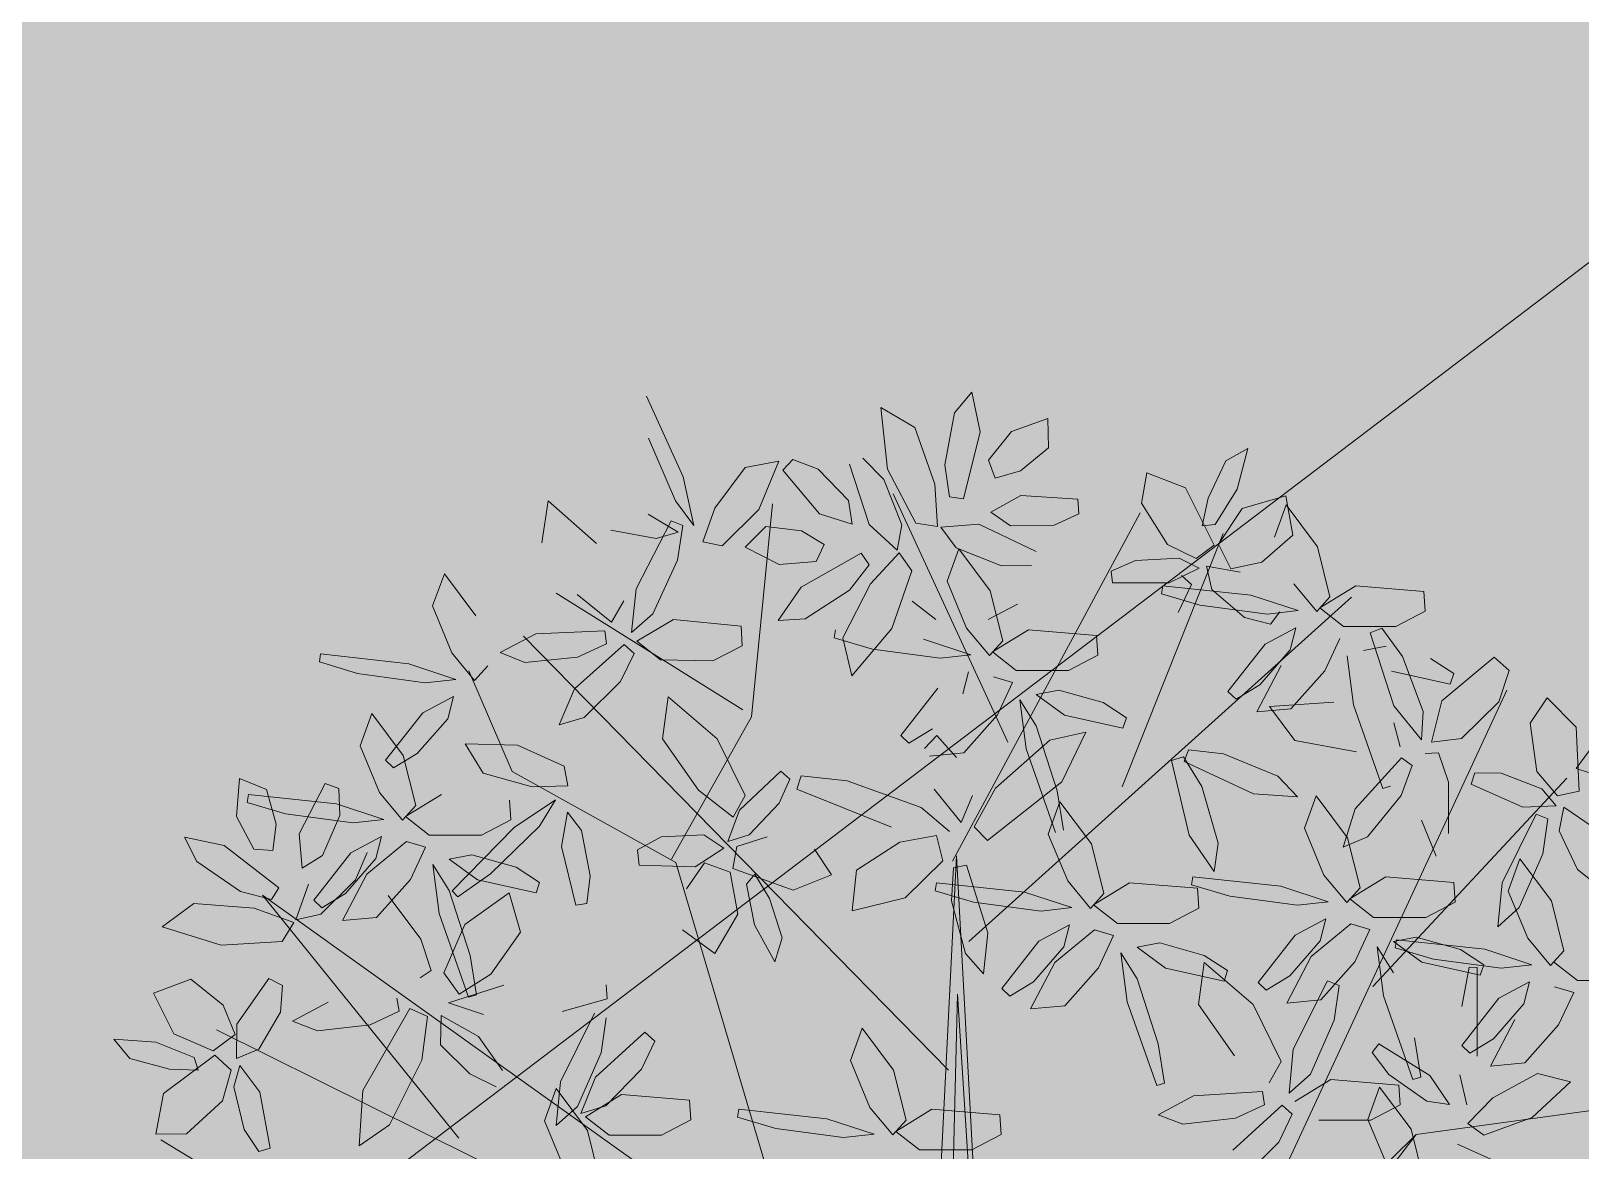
# Model space of a CAD drawing. Header units: inches. Extents: x 218980 to 233865, y 587194 to 599270.
# Drawn here: x 219100.445 to 219103.866, y 587524.861 to 587527.333 of the extents above; entities that cross this region are included whole.
import ezdxf

# ---------------------------------------------------------------- set-up
doc = ezdxf.new("R2010")
doc.units = ezdxf.units.IN
doc.header["$MEASUREMENT"] = 0
doc.linetypes.add('01', pattern=[0])
doc.layers.get('0').update_dxf_attribs({"lineweight": 0})
for name, color, linetype, lineweight in [('Minor Contour', 250, 'Continuous', 0), ('P_Urban Design', 250, 'Continuous', 0), ('Proposed Plot Boundary', 250, '01', 0)]:
    doc.layers.add(name, color=color, linetype=linetype, lineweight=lineweight)
doc.layers.add('Open Space Within Settlement Passive', color=7, linetype='01', lineweight=0, true_color=0xcbe279)
doc.layers.add('P_Main Development Zone', color=7, linetype='Continuous', lineweight=0, true_color=0xdc5e9b)

# ---------------------------------------------------------------- blocks, each defined once
blk = doc.blocks.new('tree2')
at = {"color": 60}
for p, q in [((325195.9981, 3048397.3896), (325195.7948, 3048397.8351)), ((325197.4967, 3048397.7432), (325197.5914, 3048397.8579)), ((325197.5914, 3048397.8579), (325197.6377, 3048397.6393)), ((325197.0892, 3048397.7729), (325197.2767, 3048397.6636)), ((325197.1267, 3048397.4326), (325197.0892, 3048397.7729)), ((325197.4419, 3048397.4558), (325197.4967, 3048397.7432)), ((325197.2767, 3048397.6636), (325197.3875, 3048397.3492)), ((325197.8113, 3048397.641), (325198.0106, 3048397.712)), ((325198.0106, 3048397.712), (325198.0154, 3048397.55)), ((325195.8072, 3048397.6044), (325195.955, 3048397.2574)), ((325197.6377, 3048397.6393), (325197.5453, 3048397.2696)), ((325197.6844, 3048397.4816), (325197.8113, 3048397.641)), ((325196.5481, 3048397.4272), (325196.6033, 3048397.487)), ((325196.6033, 3048397.487), (325196.7427, 3048397.4328)), ((325196.9902, 3048397.4943), (325197.1051, 3048397.3757)), ((325198.0154, 3048397.55), (325197.8612, 3048397.4239)), ((325199.1147, 3048397.5461), (325198.9944, 3048397.4783)), ((325199.0567, 3048397.3216), (325199.1147, 3048397.5461)), ((325196.3403, 3048397.4417), (325196.1728, 3048397.2167)), ((325196.5265, 3048397.4766), (325196.3403, 3048397.4417)), ((325196.416, 3048397.2091), (325196.5265, 3048397.4766)), ((325196.7499, 3048397.1863), (325196.5481, 3048397.4272)), ((325196.7427, 3048397.4328), (325196.9101, 3048397.2599)), ((325197.0256, 3048397.1268), (325196.9163, 3048397.4603)), ((325197.2819, 3048397.1338), (325197.1267, 3048397.4326)), ((325197.4689, 3048397.2807), (325197.4419, 3048397.4558)), ((325197.7212, 3048397.3837), (325197.6844, 3048397.4816)), ((325197.8612, 3048397.4239), (325197.7212, 3048397.3837)), ((325198.5291, 3048397.2452), (325198.5581, 3048397.4118)), ((325198.5581, 3048397.4118), (325198.7708, 3048397.3289)), ((325198.9944, 3048397.4783), (325198.8967, 3048397.2726)), ((325196.0577, 3048397.122), (325195.9981, 3048397.3896)), ((325197.1051, 3048397.3757), (325197.2051, 3048397.1259)), ((325197.3875, 3048397.3492), (325197.4027, 3048397.1169)), ((325198.7708, 3048397.3289), (325198.9288, 3048397.0124)), ((325198.935, 3048397.1274), (325199.0567, 3048397.3216)), ((325195.2523, 3048397.2572), (325195.2176, 3048397.026)), ((325195.5199, 3048397.0214), (325195.2523, 3048397.2572)), ((325195.955, 3048397.2574), (325196.0577, 3048397.122)), ((325196.9101, 3048397.2599), (325196.9318, 3048397.1293)), ((325197.5453, 3048397.2696), (325197.4689, 3048397.2807)), ((325197.696, 3048397.1946), (325197.8625, 3048397.2873)), ((325197.8625, 3048397.2873), (325198.1761, 3048397.2679)), ((325198.1761, 3048397.2679), (325198.1816, 3048397.1868)), ((325198.6719, 3048397.0167), (325198.5291, 3048397.2452)), ((325198.8967, 3048397.2726), (325198.8632, 3048397.1192)), ((325199.084, 3048397.215), (325199.3246, 3048397.2852)), ((325199.3268, 3048397.2355), (325199.2618, 3048397.0576)), ((325199.3246, 3048397.2852), (325199.3637, 3048397.0681)), ((325199.5006, 3048397.004), (325199.3268, 3048397.2355)), ((325195.7385, 3048396.772), (325195.9326, 3048397.1479)), ((325195.9704, 3048397.0845), (325195.8055, 3048397.1842)), ((325195.9326, 3048397.1479), (325195.9963, 3048397.1213)), ((325196.1728, 3048397.2167), (325196.1063, 3048397.0311)), ((325196.2139, 3048397.0098), (325196.416, 3048397.2091)), ((325196.9318, 3048397.1293), (325196.7499, 3048397.1863)), ((325197.8057, 3048397.1204), (325197.696, 3048397.1946)), ((325198.1816, 3048397.1868), (325198.0463, 3048397.1229)), ((325198.9538, 3048397.0178), (325199.084, 3048397.215)), ((325195.5981, 3048397.0951), (325195.8489, 3048397.0492)), ((325195.8489, 3048397.0492), (325195.9704, 3048397.0845)), ((325195.9963, 3048397.1213), (325195.9665, 3048396.9295)), ((325196.3399, 3048397.0015), (325196.4541, 3048397.1165)), ((325196.4541, 3048397.1165), (325196.6516, 3048397.0913)), ((325196.6516, 3048397.0913), (325196.7772, 3048397.0174)), ((325197.1801, 3048396.9857), (325197.0256, 3048397.1268)), ((325197.2051, 3048397.1259), (325197.1801, 3048396.9857)), ((325197.4027, 3048397.1169), (325197.2819, 3048397.1338)), ((325197.4209, 3048397.1131), (325197.6296, 3048397.1282)), ((325197.5054, 3048396.9985), (325197.4209, 3048397.1131)), ((325197.6296, 3048397.1282), (325197.9468, 3048396.9779)), ((325198.0463, 3048397.1229), (325197.8057, 3048397.1204)), ((325198.8632, 3048397.1192), (325198.935, 3048397.1274)), ((325199.3637, 3048397.0681), (325199.1919, 3048396.9188)), ((325196.1063, 3048397.0311), (325196.2139, 3048397.0098)), ((325196.5285, 3048396.9058), (325196.3399, 3048397.0015)), ((325196.7772, 3048397.0174), (325196.7315, 3048396.9233)), ((325197.52, 3048396.9924), (325197.455, 3048396.8145)), ((325197.7555, 3048396.8992), (325197.5054, 3048396.9985)), ((325197.6937, 3048396.7609), (325197.52, 3048396.9924)), ((325198.8305, 3048396.9399), (325198.6719, 3048397.0167)), ((325198.9288, 3048397.0124), (325198.8305, 3048396.9399)), ((325199.0208, 3048396.8823), (325198.9538, 3048397.0178)), ((325199.5689, 3048396.7286), (325199.5006, 3048397.004)), ((325195.9665, 3048396.9295), (325195.8305, 3048396.634)), ((325196.7315, 3048396.9233), (325196.5285, 3048396.9058)), ((325196.6492, 3048396.781), (325196.981, 3048396.9684)), ((325197.0255, 3048396.9052), (325196.9171, 3048396.7651)), ((325196.981, 3048396.9684), (325197.0255, 3048396.9052)), ((325197.0318, 3048396.799), (325197.1899, 3048396.9699)), ((325197.1899, 3048396.9699), (325197.2608, 3048396.8707)), ((325197.9206, 3048396.9009), (325197.7555, 3048396.8992)), ((325198.3617, 3048396.87), (325198.496, 3048396.9276)), ((325198.496, 3048396.9276), (325198.7364, 3048396.9409)), ((325198.7364, 3048396.9409), (325198.847, 3048396.8866)), ((325198.8876, 3048396.8979), (325199.0739, 3048396.8634)), ((325198.9174, 3048396.7678), (325198.8876, 3048396.8979)), ((325199.1919, 3048396.9188), (325199.0208, 3048396.8823)), ((325194.6803, 3048396.8552), (325194.6144, 3048396.6777)), ((325194.8528, 3048396.6228), (325194.6803, 3048396.8552)), ((325197.2608, 3048396.8707), (325197.1508, 3048396.5524)), ((325197.455, 3048396.8145), (325197.5631, 3048396.5556)), ((325198.3683, 3048396.8052), (325198.3617, 3048396.87)), ((325198.6819, 3048396.8044), (325198.3683, 3048396.8052)), ((325198.847, 3048396.8866), (325198.6819, 3048396.8044)), ((325198.7493, 3048396.8456), (325198.8037, 3048396.7967)), ((325195.4126, 3048396.7405), (325195.6024, 3048396.5887)), ((325195.7123, 3048396.5302), (325195.7385, 3048396.772)), ((325196.5224, 3048396.597), (325196.6492, 3048396.781)), ((325196.9171, 3048396.7651), (325196.6708, 3048396.6071)), ((325196.8799, 3048396.5023), (325197.0318, 3048396.799)), ((325197.7621, 3048396.4854), (325197.6937, 3048396.7609)), ((325198.6453, 3048396.789), (325198.6385, 3048396.7449)), ((325198.6385, 3048396.7449), (325198.85, 3048396.682)), ((325199.1321, 3048396.7367), (325198.6453, 3048396.789)), ((325198.8037, 3048396.7967), (325198.7307, 3048396.6419)), ((325199.0962, 3048396.6136), (325198.9174, 3048396.7678)), ((325199.3928, 3048396.6514), (325199.1321, 3048396.7367)), ((325199.37, 3048396.7987), (325199.4957, 3048396.6469)), ((325199.4957, 3048396.6469), (325199.5689, 3048396.7286)), ((325199.5125, 3048396.6664), (325199.7115, 3048396.7889)), ((325199.7115, 3048396.7889), (325200.0871, 3048396.758)), ((325194.6144, 3048396.6777), (325194.7212, 3048396.4182)), ((325195.6024, 3048396.5887), (325195.6709, 3048396.7059)), ((325195.8305, 3048396.634), (325195.7123, 3048396.5302)), ((325197.3938, 3048396.6027), (325197.2621, 3048396.7045)), ((325197.8436, 3048396.6865), (325197.6819, 3048396.6023)), ((325198.85, 3048396.682), (325199.2239, 3048396.6322)), ((325199.2239, 3048396.6322), (325199.3928, 3048396.6514)), ((325199.2915, 3048396.6444), (325199.2397, 3048396.5765)), ((325199.6442, 3048396.5646), (325199.5125, 3048396.6664)), ((325195.743, 3048396.4829), (325195.9437, 3048396.6027)), ((325195.9437, 3048396.6027), (325196.3188, 3048396.5666)), ((325196.3188, 3048396.5666), (325196.3242, 3048396.4569)), ((325196.6708, 3048396.6071), (325196.5224, 3048396.597)), ((325196.8385, 3048396.5459), (325196.8317, 3048396.5018)), ((325197.1508, 3048396.5524), (325196.9297, 3048396.2911)), ((325197.5631, 3048396.5556), (325197.6888, 3048396.4037)), ((325197.7057, 3048396.4233), (325197.9046, 3048396.5458)), ((325197.9046, 3048396.5458), (325198.2803, 3048396.5149)), ((325199.2397, 3048396.5765), (325199.0962, 3048396.6136)), ((325199.3805, 3048396.5572), (325199.2106, 3048396.4662)), ((325199.3488, 3048396.4347), (325199.3805, 3048396.5572)), ((325199.9323, 3048396.5642), (325199.6442, 3048396.5646)), ((325199.7909, 3048396.5285), (325199.8547, 3048396.5551)), ((325194.9872, 3048396.4205), (325195.1844, 3048396.5226)), ((325195.1844, 3048396.5226), (325195.5648, 3048396.5403)), ((325195.3974, 3048396.2195), (325195.6731, 3048396.4642)), ((325195.5752, 3048396.4679), (325195.4144, 3048396.3952)), ((325195.5648, 3048396.5403), (325195.5752, 3048396.4679)), ((325195.6731, 3048396.4642), (325195.7268, 3048396.4146)), ((325195.8732, 3048396.3794), (325195.743, 3048396.4829)), ((325196.8317, 3048396.5018), (325197.0432, 3048396.4389)), ((325196.9297, 3048396.2911), (325196.8799, 3048396.5023)), ((325197.5859, 3048396.4083), (325197.3253, 3048396.4936)), ((325197.6888, 3048396.4037), (325197.7621, 3048396.4854)), ((325198.2803, 3048396.5149), (325198.2872, 3048396.4052)), ((325199.2106, 3048396.4662), (325199.0058, 3048396.2051)), ((325199.5405, 3048396.3188), (325199.6236, 3048396.4976)), ((325193.9965, 3048396.4123), (325193.9895, 3048396.3682)), ((325194.483, 3048396.3574), (325193.9965, 3048396.4123)), ((325194.7212, 3048396.4182), (325194.8461, 3048396.2657)), ((325195.1233, 3048396.3661), (325194.9872, 3048396.4205)), ((325195.4144, 3048396.3952), (325195.1233, 3048396.3661)), ((325195.7268, 3048396.4146), (325195.6516, 3048396.2608)), ((325196.1613, 3048396.375), (325195.8732, 3048396.3794)), ((325196.3242, 3048396.4569), (325196.1613, 3048396.375)), ((325197.0432, 3048396.4389), (325197.4171, 3048396.3891)), ((325197.4171, 3048396.3891), (325197.5859, 3048396.4083)), ((325197.8373, 3048396.3215), (325197.7057, 3048396.4233)), ((325198.2872, 3048396.4052), (325198.1254, 3048396.3211)), ((325199.1814, 3048396.2424), (325199.3488, 3048396.4347)), ((325199.8782, 3048396.4563), (325199.7541, 3048396.4322)), ((325193.9895, 3048396.3682), (325194.2006, 3048396.3042)), ((325194.2006, 3048396.3042), (325194.5743, 3048396.2524)), ((325194.7432, 3048396.2708), (325194.483, 3048396.3574)), ((325194.8461, 3048396.2657), (325194.9198, 3048396.347)), ((325197.542, 3048396.1916), (325197.5736, 3048396.3141)), ((325198.1254, 3048396.3211), (325197.8373, 3048396.3215)), ((325199.2991, 3048396.3483), (325199.1649, 3048396.0919)), ((325199.3534, 3048396.1098), (325199.5405, 3048396.3188)), ((325194.5743, 3048396.2524), (325194.7432, 3048396.2708)), ((325195.3135, 3048396.0209), (325195.3974, 3048396.2195)), ((325195.6516, 3048396.2608), (325195.4506, 3048396.0615)), ((325197.4038, 3048396.2231), (325197.199, 3048395.962)), ((325197.8167, 3048396.2545), (325197.7115, 3048396.2855)), ((325197.7337, 3048396.0757), (325197.8167, 3048396.2545)), ((325198.0714, 3048396.2132), (325197.9473, 3048396.1891)), ((325198.317, 3048396.1448), (325198.0714, 3048396.2132)), ((325199.0058, 3048396.2051), (325199.0502, 3048396.1632)), ((325199.0502, 3048396.1632), (325199.1814, 3048396.2424)), ((325194.7304, 3048396.1766), (325194.5601, 3048396.0865)), ((325194.6981, 3048396.0543), (325194.7304, 3048396.1766)), ((325195.9147, 3048396.1755), (325195.8832, 3048395.9438)), ((325196.1856, 3048395.9434), (325195.9147, 3048396.1755)), ((325197.8569, 3048396.1596), (325197.8921, 3048395.8877)), ((325197.9469, 3048396.0155), (325197.8569, 3048396.1596)), ((325197.9473, 3048396.1891), (325198.1025, 3048396.0749)), ((325198.445, 3048396.0604), (325198.317, 3048396.1448)), ((325199.5904, 3048396.1463), (325199.2345, 3048396.1221)), ((325199.2345, 3048396.1221), (325199.3744, 3048395.9347)), ((325194.2793, 3048396.0833), (325194.2143, 3048395.9054)), ((325194.453, 3048395.8518), (325194.2793, 3048396.0833)), ((325194.5601, 3048396.0865), (325194.3539, 3048395.8266)), ((325194.5297, 3048395.8629), (325194.6981, 3048396.0543)), ((325195.4506, 3048396.0615), (325195.3135, 3048396.0209)), ((325197.5466, 3048395.8667), (325197.7337, 3048396.0757)), ((325198.1025, 3048396.0749), (325198.4262, 3048396.0023)), ((325198.4262, 3048396.0023), (325198.445, 3048396.0604)), ((325199.1649, 3048396.0919), (325199.3534, 3048396.1098)), ((325197.199, 3048395.962), (325197.2434, 3048395.9201)), ((325197.2434, 3048395.9201), (325197.3746, 3048395.9993)), ((325197.3987, 3048395.9613), (325197.3312, 3048395.8911)), ((325197.5063, 3048395.8407), (325197.3987, 3048395.9613)), ((325198.0628, 3048395.6565), (325197.9469, 3048396.0155)), ((325198.0231, 3048395.9363), (325198.2219, 3048395.9813)), ((325198.2219, 3048395.9813), (325198.0886, 3048395.7056)), ((325194.2143, 3048395.9054), (325194.3224, 3048395.6465)), ((325194.3981, 3048395.7844), (325194.5297, 3048395.8629)), ((325194.7937, 3048395.9153), (325194.8934, 3048395.7543)), ((325195.083, 3048395.9089), (325194.7937, 3048395.9153)), ((325195.3418, 3048395.7924), (325195.083, 3048395.9089)), ((325195.8832, 3048395.9438), (325196.0822, 3048395.6611)), ((325196.3409, 3048395.63), (325196.1856, 3048395.9434)), ((325197.358, 3048395.8488), (325197.5466, 3048395.8667)), ((325197.7226, 3048395.6708), (325198.0231, 3048395.9363)), ((325197.8921, 3048395.8877), (325198.0543, 3048395.4257)), ((325198.7636, 3048395.8188), (325198.7875, 3048395.8836)), ((325198.7875, 3048395.8836), (325198.9804, 3048395.8618)), ((325198.9804, 3048395.8618), (325199.2812, 3048395.7381)), ((325194.3539, 3048395.8266), (325194.3981, 3048395.7844)), ((325194.5213, 3048395.5764), (325194.453, 3048395.8518)), ((325195.3608, 3048395.6843), (325195.3418, 3048395.7924)), ((325198.6942, 3048395.8233), (325198.7599, 3048395.8446)), ((325198.7919, 3048395.4117), (325198.6942, 3048395.8233)), ((325198.7599, 3048395.8446), (325198.8622, 3048395.6797)), ((325199.1472, 3048395.6405), (325198.7636, 3048395.8188)), ((325193.5328, 3048395.5142), (325193.548, 3048395.7251)), ((325193.548, 3048395.7251), (325193.6983, 3048395.6643)), ((325193.8771, 3048395.4186), (325194.0211, 3048395.6979)), ((325194.0211, 3048395.6979), (325194.0976, 3048395.6702)), ((325194.8934, 3048395.7543), (325195.1637, 3048395.6794)), ((325196.3085, 3048395.5494), (325196.5367, 3048395.7644)), ((325196.5861, 3048395.7219), (325196.5282, 3048395.5877)), ((325196.5367, 3048395.7644), (325196.5861, 3048395.7219)), ((325196.6249, 3048395.6659), (325196.6488, 3048395.7394)), ((325196.6488, 3048395.7394), (325196.9041, 3048395.7109)), ((325196.9041, 3048395.7109), (325197.3127, 3048395.5644)), ((325198.0886, 3048395.7056), (325197.6783, 3048395.3823)), ((325193.5977, 3048395.6368), (325193.5909, 3048395.5927)), ((325194.0846, 3048395.5845), (325193.5977, 3048395.6368)), ((325193.6983, 3048395.6643), (325193.7515, 3048395.4724)), ((325194.0976, 3048395.6702), (325194.1016, 3048395.5206)), ((325194.3224, 3048395.6465), (325194.4481, 3048395.4947)), ((325194.4649, 3048395.5142), (325194.6639, 3048395.6367)), ((325195.0395, 3048395.6058), (325195.0464, 3048395.4962)), ((325195.2936, 3048395.6063), (325195.0655, 3048395.454)), ((325195.1637, 3048395.6794), (325195.3608, 3048395.6843)), ((325195.2044, 3048395.4616), (325195.2936, 3048395.6063)), ((325196.0822, 3048395.6611), (325196.274, 3048395.512)), ((325196.274, 3048395.512), (325196.3409, 3048395.63)), ((325197.1483, 3048395.4554), (325196.6249, 3048395.6659)), ((325197.3842, 3048395.6663), (325197.5323, 3048395.4818)), ((325197.5323, 3048395.4818), (325197.5952, 3048395.6311)), ((325197.6049, 3048395.4584), (325197.7226, 3048395.6708)), ((325198.097, 3048395.4385), (325198.0628, 3048395.6565)), ((325198.8622, 3048395.6797), (325198.9516, 3048395.3669)), ((325193.5909, 3048395.5927), (325193.8025, 3048395.5298)), ((325193.8025, 3048395.5298), (325194.1763, 3048395.48)), ((325194.1016, 3048395.5206), (325194.007, 3048395.2994)), ((325194.3452, 3048395.4992), (325194.0846, 3048395.5845)), ((325194.4481, 3048395.4947), (325194.5213, 3048395.5764)), ((325195.3601, 3048395.5383), (325195.3267, 3048395.3486)), ((325195.4368, 3048395.4378), (325195.3601, 3048395.5383)), ((325196.2452, 3048395.3762), (325196.3085, 3048395.5494)), ((325196.5282, 3048395.5877), (325196.3628, 3048395.4128)), ((325197.3127, 3048395.5644), (325197.4682, 3048395.4325)), ((325198.0778, 3048395.5958), (325198.0128, 3048395.4179)), ((325198.2515, 3048395.3643), (325198.0778, 3048395.5958)), ((325193.6275, 3048395.3338), (325193.5328, 3048395.5142)), ((325193.7515, 3048395.4724), (325193.732, 3048395.328)), ((325194.1763, 3048395.48), (325194.3452, 3048395.4992)), ((325194.5966, 3048395.4124), (325194.4649, 3048395.5142)), ((325195.0655, 3048395.454), (325194.7235, 3048395.1036)), ((325195.0464, 3048395.4962), (325194.8847, 3048395.412)), ((325194.9342, 3048395.1985), (325195.2044, 3048395.4616)), ((325195.4846, 3048395.1874), (325195.4368, 3048395.4378)), ((325197.6783, 3048395.3823), (325197.6049, 3048395.4584)), ((325193.2457, 3048395.4002), (325193.4644, 3048395.3546)), ((325193.3125, 3048395.2673), (325193.2457, 3048395.4002)), ((325193.4644, 3048395.3546), (325193.7656, 3048395.1212)), ((325193.895, 3048395.2288), (325193.8771, 3048395.4186)), ((325194.3329, 3048395.405), (325194.163, 3048395.314)), ((325194.4707, 3048395.3764), (325194.2515, 3048395.1961)), ((325194.3013, 3048395.2825), (325194.3329, 3048395.405)), ((325194.576, 3048395.3454), (325194.4707, 3048395.3764)), ((325194.8847, 3048395.412), (325194.5966, 3048395.4124)), ((325195.3267, 3048395.3486), (325195.4053, 3048395.0262)), ((325195.7467, 3048395.3313), (325195.8764, 3048395.403)), ((325195.8764, 3048395.403), (325196.1124, 3048395.414)), ((325196.1124, 3048395.414), (325196.2234, 3048395.34)), ((325196.3628, 3048395.4128), (325196.2452, 3048395.3762)), ((325196.2722, 3048395.2286), (325196.2938, 3048395.3488)), ((325196.2938, 3048395.3488), (325196.4617, 3048395.4021)), ((325196.9541, 3048395.2188), (325197.1933, 3048395.373)), ((325197.1933, 3048395.373), (325197.3971, 3048395.4101)), ((325197.3971, 3048395.4101), (325197.4309, 3048395.2693)), ((325198.0128, 3048395.4179), (325198.121, 3048395.1591)), ((325198.3199, 3048395.0889), (325198.2515, 3048395.3643)), ((325198.9296, 3048395.2112), (325198.7919, 3048395.4117)), ((325198.9516, 3048395.3669), (325198.9296, 3048395.2112)), ((325193.5535, 3048395.1014), (325193.3125, 3048395.2673)), ((325193.732, 3048395.328), (325193.6275, 3048395.3338)), ((325194.007, 3048395.2994), (325193.895, 3048395.2288)), ((325194.163, 3048395.314), (325193.9582, 3048395.0529)), ((325194.1339, 3048395.0902), (325194.3013, 3048395.2825)), ((325194.2542, 3048395.3162), (325194.1893, 3048395.1644)), ((325194.493, 3048395.1666), (325194.576, 3048395.3454)), ((325194.8307, 3048395.3041), (325194.7065, 3048395.28)), ((325194.7065, 3048395.28), (325194.8617, 3048395.1658)), ((325195.0763, 3048395.2357), (325194.8307, 3048395.3041)), ((325195.7559, 3048395.2464), (325195.7467, 3048395.3313)), ((325196.2234, 3048395.34), (325196.0644, 3048395.2369)), ((325196.7226, 3048395.3343), (325196.816, 3048395.1935)), ((325197.4309, 3048395.2693), (325197.2238, 3048395.0652)), ((325194.2515, 3048395.1961), (325194.1173, 3048394.9397)), ((325194.6161, 3048395.2505), (325194.6513, 3048394.9786)), ((325194.7062, 3048395.1064), (325194.6161, 3048395.2505)), ((325194.754, 3048395.071), (325194.9342, 3048395.1985)), ((325195.2042, 3048395.1513), (325195.0763, 3048395.2357)), ((325195.4657, 3048395.0353), (325195.4846, 3048395.1874)), ((325196.0644, 3048395.2369), (325195.7559, 3048395.2464)), ((325196.0168, 3048395.1157), (325196.116, 3048395.2598)), ((325196.116, 3048395.2598), (325196.2578, 3048395.2075)), ((325196.2578, 3048395.2075), (325196.2989, 3048394.9747)), ((325196.6046, 3048395.1074), (325196.2722, 3048395.2286)), ((325196.3933, 3048395.1962), (325196.3468, 3048395.1408)), ((325196.4745, 3048395.0617), (325196.3933, 3048395.1962)), ((325196.816, 3048395.1935), (325196.6046, 3048395.1074)), ((325196.9315, 3048394.9934), (325196.9541, 3048395.2188)), ((325197.4901, 3048395.2313), (325197.4794, 3048395.05)), ((325197.5616, 3048395.2469), (325197.4901, 3048395.2313)), ((325197.6806, 3048394.8726), (325197.5616, 3048395.2469)), ((325198.8112, 3048395.1821), (325198.8044, 3048395.1379)), ((325193.7247, 3048395.0557), (325193.5535, 3048395.1014)), ((325193.7656, 3048395.1212), (325193.7247, 3048395.0557)), ((325193.8588, 3048394.9443), (325193.929, 3048395.1414)), ((325194.1893, 3048395.1644), (325193.9977, 3048394.9755)), ((325194.3058, 3048394.9576), (325194.493, 3048395.1666)), ((325194.822, 3048394.7474), (325194.7062, 3048395.1064)), ((325194.7235, 3048395.1036), (325194.754, 3048395.071)), ((325194.7923, 3048394.9181), (325195.0367, 3048395.0939)), ((325194.8617, 3048395.1658), (325195.1855, 3048395.0932)), ((325195.0367, 3048395.0939), (325195.0999, 3048394.8764)), ((325195.1855, 3048395.0932), (325195.2042, 3048395.1513)), ((325196.3468, 3048395.1408), (325196.3919, 3048394.9161)), ((325197.3963, 3048395.1493), (325197.3895, 3048395.1052)), ((325197.3895, 3048395.1052), (325197.601, 3048395.0423)), ((325197.8831, 3048395.097), (325197.3963, 3048395.1493)), ((325198.1438, 3048395.0118), (325197.8831, 3048395.097)), ((325198.121, 3048395.1591), (325198.2467, 3048395.0072)), ((325198.2635, 3048395.0267), (325198.4625, 3048395.1492)), ((325198.4625, 3048395.1492), (325198.8381, 3048395.1183)), ((325193.1213, 3048394.9063), (325193.2968, 3048395.0339)), ((325193.2968, 3048395.0339), (325193.6292, 3048395.0087)), ((325193.6292, 3048395.0087), (325193.848, 3048394.9291)), ((325193.9582, 3048395.0529), (325194.0026, 3048395.011)), ((325194.0026, 3048395.011), (325194.1339, 3048395.0902)), ((325194.5495, 3048394.8367), (325194.3696, 3048395.079)), ((325195.4053, 3048395.0262), (325195.4657, 3048395.0353)), ((325196.5449, 3048394.8452), (325196.4745, 3048395.0617)), ((325197.2238, 3048395.0652), (325196.9315, 3048394.9934)), ((325197.4794, 3048395.05), (325197.5559, 3048394.758)), ((325197.601, 3048395.0423), (325197.9749, 3048394.9925)), ((325197.9749, 3048394.9925), (325198.1438, 3048395.0118)), ((325198.2467, 3048395.0072), (325198.3199, 3048395.0889)), ((325198.3951, 3048394.9249), (325198.2635, 3048395.0267)), ((325193.848, 3048394.9291), (325193.7839, 3048394.8253)), ((325193.9977, 3048394.9755), (325193.8588, 3048394.9443)), ((325194.1173, 3048394.9397), (325194.3058, 3048394.9576)), ((325194.6513, 3048394.9786), (325194.8135, 3048394.5166)), ((325196.2989, 3048394.9747), (325196.1724, 3048394.7583)), ((325198.6833, 3048394.9245), (325198.3951, 3048394.9249)), ((325193.4479, 3048394.8036), (325193.1213, 3048394.9063)), ((325194.6073, 3048394.6646), (325194.5495, 3048394.8367)), ((325194.6765, 3048394.6514), (325194.7923, 3048394.9181)), ((325195.0999, 3048394.8764), (325194.9356, 3048394.644)), ((325196.1724, 3048394.7583), (325195.9947, 3048394.8891)), ((325196.3919, 3048394.9161), (325196.5042, 3048394.7132)), ((325196.5042, 3048394.7132), (325196.5449, 3048394.8452)), ((325197.6554, 3048394.6456), (325197.6806, 3048394.8726)), ((325198.1315, 3048394.9175), (325197.9616, 3048394.8265)), ((325198.2693, 3048394.8889), (325198.05, 3048394.7087)), ((325198.0998, 3048394.795), (325198.1315, 3048394.9175)), ((325198.3746, 3048394.8579), (325198.2693, 3048394.8889)), ((325198.2915, 3048394.6791), (325198.3746, 3048394.8579)), ((325193.7839, 3048394.8253), (325193.4479, 3048394.8036)), ((325197.5559, 3048394.758), (325197.6554, 3048394.6456)), ((325197.9324, 3048394.6027), (325198.0998, 3048394.795)), ((325198.4147, 3048394.763), (325198.4499, 3048394.4911)), ((325198.5047, 3048394.6189), (325198.4147, 3048394.763)), ((325198.6292, 3048394.8166), (325198.5051, 3048394.7925)), ((325194.5469, 3048394.6234), (325194.6073, 3048394.6646)), ((325194.8563, 3048394.5294), (325194.822, 3048394.7474)), ((325198.1044, 3048394.4701), (325198.2915, 3048394.6791)), ((325193.0737, 3048394.5385), (325193.2803, 3048394.6158)), ((325193.2803, 3048394.6158), (325193.4579, 3048394.4734)), ((325193.5335, 3048394.3673), (325193.71, 3048394.6205)), ((325193.71, 3048394.6205), (325193.7862, 3048394.5817)), ((325193.7862, 3048394.5817), (325193.7753, 3048394.4339)), ((325194.7604, 3048394.5335), (325194.6765, 3048394.6514)), ((325194.7028, 3048394.4861), (325195.0081, 3048394.5844)), ((325194.9356, 3048394.644), (325194.7604, 3048394.5335)), ((325195.5722, 3048394.5845), (325195.5775, 3048394.5074)), ((325198.6206, 3048394.26), (325198.5047, 3048394.6189)), ((325193.1857, 3048394.3143), (325193.0737, 3048394.5385)), ((325194.4178, 3048394.5119), (325194.4292, 3048394.4397)), ((325194.8135, 3048394.5166), (325194.8563, 3048394.5294)), ((325195.5775, 3048394.5074), (325195.3301, 3048394.4385)), ((325193.4579, 3048394.4734), (325193.5244, 3048394.3116)), ((325193.7753, 3048394.4339), (325193.6555, 3048394.2303)), ((325193.8419, 3048394.3842), (325194.0377, 3048394.489)), ((325194.2293, 3048394.0011), (325194.4891, 3048394.4542)), ((325194.4292, 3048394.4397), (325194.2694, 3048394.3648)), ((325194.4891, 3048394.4542), (325194.5857, 3048394.4111)), ((325194.5857, 3048394.4111), (325194.5558, 3048394.17)), ((325194.6618, 3048394.4164), (325194.6591, 3048394.2545)), ((325194.868, 3048394.3006), (325194.6618, 3048394.4164)), ((325194.8963, 3048394.4219), (325194.7028, 3048394.4861)), ((325195.3199, 3048394.0501), (325195.5088, 3048394.4286)), ((325193.5328, 3048394.1778), (325193.5335, 3048394.3673)), ((325193.9788, 3048394.3316), (325193.8419, 3048394.3842)), ((325194.2694, 3048394.3648), (325193.9788, 3048394.3316)), ((325195.5148, 3048394.075), (325195.787, 3048394.3236)), ((325195.5729, 3048394.4029), (325195.5457, 3048394.2107)), ((325195.787, 3048394.3236), (325195.8414, 3048394.2747)), ((325196.9862, 3048394.3452), (325196.9212, 3048394.1673)), ((325197.1599, 3048394.1137), (325196.9862, 3048394.3452)), ((325192.8545, 3048394.2853), (325192.9428, 3048394.1791)), ((325193.0858, 3048394.2684), (325192.8545, 3048394.2853)), ((325193.2986, 3048394.1833), (325193.0858, 3048394.2684)), ((325193.4031, 3048394.2215), (325193.1857, 3048394.3143)), ((325193.5244, 3048394.3116), (325193.4031, 3048394.2215)), ((325194.6591, 3048394.2545), (325194.8199, 3048394.0932)), ((325195.0011, 3048394.1118), (325194.868, 3048394.3006)), ((325195.8414, 3048394.2747), (325195.7684, 3048394.1199)), ((325198.6548, 3048394.042), (325198.6206, 3048394.26)), ((325192.9428, 3048394.1791), (325193.1625, 3048394.1197)), ((325193.1297, 3048393.9857), (325193.4129, 3048394.1978)), ((325193.3196, 3048394.1141), (325193.2986, 3048394.1833)), ((325193.4129, 3048394.1978), (325193.5017, 3048394.114)), ((325193.6555, 3048394.2303), (325193.5328, 3048394.1778)), ((325194.5558, 3048394.17), (325194.3762, 3048393.8115)), ((325195.5457, 3048394.2107), (325195.4138, 3048393.9134)), ((325196.9212, 3048394.1673), (325197.0293, 3048393.9084)), ((325193.1625, 3048394.1197), (325193.3196, 3048394.1141)), ((325193.5017, 3048394.114), (325193.4546, 3048393.9443)), ((325193.5176, 3048394.0213), (325193.5512, 3048394.1398)), ((325193.5512, 3048394.1398), (325193.6616, 3048393.9921)), ((325194.8199, 3048394.0932), (325194.9647, 3048394.0215)), ((325195.4336, 3048393.8753), (325195.5148, 3048394.075)), ((325195.7684, 3048394.1199), (325195.5702, 3048393.9178)), ((325193.0862, 3048393.7617), (325193.1297, 3048393.9857)), ((325193.5737, 3048393.7872), (325193.5176, 3048394.0213)), ((325193.6616, 3048393.9921), (325193.717, 3048393.6834)), ((325194.2086, 3048393.6956), (325194.2293, 3048394.0011)), ((325195.2966, 3048394.0127), (325195.2317, 3048393.8348)), ((325195.4704, 3048393.7813), (325195.2966, 3048394.0127)), ((325195.2971, 3048393.8079), (325195.3199, 3048394.0501)), ((325195.4583, 3048393.8574), (325195.6573, 3048393.9799)), ((325195.6573, 3048393.9799), (325196.0329, 3048393.949)), ((325193.4546, 3048393.9443), (325193.2553, 3048393.7629)), ((325195.4138, 3048393.9134), (325195.2971, 3048393.8079)), ((325195.5702, 3048393.9178), (325195.4336, 3048393.8753)), ((325196.0329, 3048393.949), (325196.0398, 3048393.8394)), ((325196.3047, 3048393.8987), (325196.2979, 3048393.8546)), ((325196.7915, 3048393.8464), (325196.3047, 3048393.8987)), ((325194.3762, 3048393.8115), (325194.2086, 3048393.6956)), ((325195.2317, 3048393.8348), (325195.3398, 3048393.576)), ((325195.59, 3048393.7556), (325195.4583, 3048393.8574)), ((325196.0398, 3048393.8394), (325195.8781, 3048393.7552)), ((325196.2979, 3048393.8546), (325196.5094, 3048393.7917)), ((325193.2553, 3048393.7629), (325193.0862, 3048393.7617)), ((325193.6544, 3048393.6654), (325193.5737, 3048393.7872)), ((325195.5387, 3048393.5058), (325195.4704, 3048393.7813)), ((325195.8781, 3048393.7552), (325195.59, 3048393.7556)), ((325196.5094, 3048393.7917), (325196.8833, 3048393.7419)), ((325193.717, 3048393.6834), (325193.6544, 3048393.6654))]:
    blk.add_line(p, q, dxfattribs=at)
at = {"color": 44}
for p, q in [((325196.3759, 3048396.0655), (325196.4914, 3048397.2412)), ((325197.7896, 3048395.9247), (325197.157, 3048397.2958)), ((325197.4844, 3048395.2679), (325198.5214, 3048397.1925)), ((325198.4207, 3048395.6779), (325198.9797, 3048397.0774)), ((325196.3265, 3048396.1031), (325195.2963, 3048396.7475)), ((325197.5754, 3048394.8242), (325199.687, 3048396.7258)), ((325197.4634, 3048394.1139), (325195.1158, 3048396.5105)), ((325195.0532, 3048395.7627), (325194.8141, 3048396.3192)), ((325199.1493, 3048393.2041), (325200.5444, 3048396.2131)), ((325195.9332, 3048395.2795), (325196.3759, 3048396.0655)), ((325195.9579, 3048395.2607), (325195.0532, 3048395.7627)), ((325199.8049, 3048394.5767), (325200.8758, 3048395.7266)), ((325197.393, 3048392.9975), (325197.5069, 3048395.2976)), ((325197.5069, 3048395.2976), (325197.6286, 3048393.0376)), ((325196.5911, 3048393.1216), (325195.9579, 3048395.2607)), ((325193.6755, 3048395.0805), (325196.3806, 3048393.1483)), ((325194.7601, 3048393.7395), (325193.6755, 3048395.0805)), ((325197.5124, 3048394.5345), (325197.4738, 3048392.934)), ((325197.6089, 3048392.9998), (325197.5124, 3048394.5345)), ((325195.5435, 3048393.2831), (325193.4217, 3048394.3377)), ((325200.044, 3048393.7599), (325201.0785, 3048393.8998)), ((325194.6093, 3048392.8247), (325193.1144, 3048393.7294)), ((325199.5519, 3048393.2718), (325200.044, 3048393.7599)), ((325199.5967, 3048393.1727), (325200.044, 3048393.7599)), ((325200.2725, 3048393.7058), (325201.3189, 3048393.2363))]:
    blk.add_line(p, q, dxfattribs=at)
at = {"color": 62}
for p, q in [((325200.0871, 3048396.758), (325200.094, 3048396.6484)), ((325200.094, 3048396.6484), (325199.9323, 3048396.5642)), ((325199.8547, 3048396.5551), (325199.97, 3048396.3989)), ((325199.9214, 3048396.1261), (325199.7909, 3048396.5285)), ((325199.6637, 3048396.4027), (325199.6989, 3048396.1308)), ((325199.97, 3048396.3989), (325200.0842, 3048396.0944)), ((325200.2518, 3048396.3036), (325200.1238, 3048396.3879)), ((325200.1861, 3048396.1528), (325200.4757, 3048396.3939)), ((325200.4757, 3048396.3939), (325200.5575, 3048396.3205)), ((325199.9093, 3048396.318), (325200.2331, 3048396.2454)), ((325200.2331, 3048396.2454), (325200.2518, 3048396.3036)), ((325200.5575, 3048396.3205), (325200.501, 3048396.1471)), ((325199.6989, 3048396.1308), (325199.8611, 3048395.6688)), ((325200.0748, 3048395.9373), (325199.9214, 3048396.1261)), ((325200.13, 3048395.9259), (325200.1861, 3048396.1528)), ((325200.501, 3048396.1471), (325200.2952, 3048395.9455)), ((325200.6737, 3048396.0304), (325200.7679, 3048396.1707)), ((325200.7679, 3048396.1707), (325200.9286, 3048396.0086)), ((325200.0842, 3048396.0944), (325200.0748, 3048395.9373)), ((325199.9559, 3048395.9004), (325199.9208, 3048396.0315)), ((325200.7113, 3048395.7635), (325200.6737, 3048396.0304)), ((325200.9286, 3048396.0086), (325200.9441, 3048395.6551)), ((325199.3744, 3048395.9347), (325199.7145, 3048395.8724)), ((325200.094, 3048395.863), (325200.1671, 3048395.8663)), ((325200.2952, 3048395.9455), (325200.13, 3048395.9259)), ((325200.1671, 3048395.8663), (325200.2235, 3048395.7046)), ((325201.0207, 3048395.9059), (325200.9276, 3048395.7793)), ((325199.7087, 3048395.5569), (325199.9638, 3048395.8397)), ((325200.0226, 3048395.7961), (325199.961, 3048395.6307)), ((325199.9638, 3048395.8397), (325200.0226, 3048395.7961)), ((325200.9276, 3048395.7793), (325200.9966, 3048395.7577)), ((325199.2812, 3048395.7381), (325199.3899, 3048395.6243)), ((325200.2235, 3048395.7046), (325200.2237, 3048395.4216)), ((325200.3478, 3048395.6938), (325200.3682, 3048395.7557)), ((325200.634, 3048395.5655), (325200.3478, 3048395.6938)), ((325200.3682, 3048395.7557), (325200.5143, 3048395.7537)), ((325200.5143, 3048395.7537), (325200.7393, 3048395.6681)), ((325200.8248, 3048395.6289), (325200.7113, 3048395.7635)), ((325199.3899, 3048395.6243), (325199.1472, 3048395.6405)), ((325199.4927, 3048395.6285), (325199.4277, 3048395.4506)), ((325199.6664, 3048395.397), (325199.4927, 3048395.6285)), ((325199.961, 3048395.6307), (325199.7769, 3048395.4034)), ((325199.8611, 3048395.6688), (325199.9039, 3048395.6817)), ((325200.7393, 3048395.6681), (325200.8182, 3048395.5735)), ((325200.9441, 3048395.6551), (325200.8248, 3048395.6289)), ((325199.6424, 3048395.3449), (325199.7087, 3048395.5569)), ((325200.519, 3048395.1483), (325200.7079, 3048395.5269)), ((325200.8182, 3048395.5735), (325200.634, 3048395.5655)), ((325200.7079, 3048395.5269), (325200.7719, 3048395.5012)), ((325200.8343, 3048395.4363), (325200.86, 3048395.5673)), ((325200.86, 3048395.5673), (325201.0162, 3048395.46)), ((325199.4277, 3048395.4506), (325199.5358, 3048395.1918)), ((325200.156, 3048395.2956), (325200.074, 3048395.495)), ((325200.7719, 3048395.5012), (325200.7448, 3048395.309)), ((325200.9349, 3048395.2227), (325200.8343, 3048395.4363)), ((325199.7769, 3048395.4034), (325199.6424, 3048395.3449)), ((325199.7348, 3048395.1216), (325199.6664, 3048395.397)), ((325200.6176, 3048395.2806), (325200.5526, 3048395.1027)), ((325200.7448, 3048395.309), (325200.6129, 3048395.0116)), ((325200.7914, 3048395.0491), (325200.6176, 3048395.2806)), ((325199.298, 3048395.1297), (325198.8112, 3048395.1821)), ((325199.5358, 3048395.1918), (325199.6615, 3048395.0399)), ((325199.6784, 3048395.0594), (325199.8773, 3048395.182)), ((325199.8773, 3048395.182), (325200.253, 3048395.151)), ((325201.0509, 3048395.1304), (325200.9349, 3048395.2227)), ((325198.8044, 3048395.1379), (325199.0159, 3048395.075)), ((325198.8381, 3048395.1183), (325198.845, 3048395.0087)), ((325199.5586, 3048395.0445), (325199.298, 3048395.1297)), ((325199.6615, 3048395.0399), (325199.7348, 3048395.1216)), ((325200.253, 3048395.151), (325200.2599, 3048395.0414)), ((325200.4962, 3048394.9062), (325200.519, 3048395.1483)), ((325200.5526, 3048395.1027), (325200.6608, 3048394.8438)), ((325198.845, 3048395.0087), (325198.6833, 3048394.9245)), ((325199.0159, 3048395.075), (325199.3898, 3048395.0252)), ((325199.3898, 3048395.0252), (325199.5586, 3048395.0445)), ((325199.81, 3048394.9576), (325199.6784, 3048395.0594)), ((325200.2599, 3048395.0414), (325200.0981, 3048394.9572)), ((325200.6129, 3048395.0116), (325200.4962, 3048394.9062)), ((325199.5463, 3048394.9502), (325199.3765, 3048394.8592)), ((325199.6842, 3048394.9216), (325199.4649, 3048394.7414)), ((325199.5147, 3048394.8277), (325199.5463, 3048394.9502)), ((325199.7894, 3048394.8906), (325199.6842, 3048394.9216)), ((325200.0981, 3048394.9572), (325199.81, 3048394.9576)), ((325199.3765, 3048394.8592), (325199.1717, 3048394.5982)), ((325199.7064, 3048394.7118), (325199.7894, 3048394.8906)), ((325200.0441, 3048394.8493), (325199.92, 3048394.8252)), ((325200.2897, 3048394.7809), (325200.0441, 3048394.8493)), ((325197.9616, 3048394.8265), (325197.7568, 3048394.5655)), ((325198.5051, 3048394.7925), (325198.6603, 3048394.6783)), ((325198.8748, 3048394.7482), (325198.6292, 3048394.8166)), ((325199.3473, 3048394.6355), (325199.5147, 3048394.8277)), ((325199.8296, 3048394.7958), (325199.8648, 3048394.5238)), ((325199.9196, 3048394.6516), (325199.8296, 3048394.7958)), ((325199.92, 3048394.8252), (325200.0752, 3048394.711)), ((325199.9361, 3048394.8341), (325199.9293, 3048394.79)), ((325199.9293, 3048394.79), (325200.1408, 3048394.7271)), ((325200.4229, 3048394.7817), (325199.9361, 3048394.8341)), ((325200.4177, 3048394.6966), (325200.2897, 3048394.7809)), ((325200.6836, 3048394.6965), (325200.4229, 3048394.7817)), ((325198.05, 3048394.7087), (325197.9158, 3048394.4523)), ((325198.6603, 3048394.6783), (325198.9841, 3048394.6057)), ((325198.8736, 3048394.7081), (325198.8422, 3048394.4764)), ((325199.1445, 3048394.476), (325198.8736, 3048394.7081)), ((325199.0028, 3048394.6639), (325198.8748, 3048394.7482)), ((325198.9841, 3048394.6057), (325199.0028, 3048394.6639)), ((325199.4649, 3048394.7414), (325199.3307, 3048394.485)), ((325199.5193, 3048394.5028), (325199.7064, 3048394.7118)), ((325200.0752, 3048394.711), (325200.3989, 3048394.6384)), ((325200.1408, 3048394.7271), (325200.5147, 3048394.6773)), ((325200.3371, 3048394.6824), (325200.2969, 3048394.4654)), ((325200.3817, 3048394.6803), (325200.3371, 3048394.6824)), ((325200.3989, 3048394.6384), (325200.4177, 3048394.6966)), ((325200.5147, 3048394.6773), (325200.6836, 3048394.6965)), ((325197.8012, 3048394.5235), (325197.9324, 3048394.6027)), ((325199.1717, 3048394.5982), (325199.2161, 3048394.5562)), ((325199.2161, 3048394.5562), (325199.3473, 3048394.6355)), ((325199.3665, 3048394.2297), (325199.5554, 3048394.6082)), ((325199.5554, 3048394.6082), (325199.6195, 3048394.5825)), ((325199.6195, 3048394.5825), (325199.5924, 3048394.3903)), ((325197.7568, 3048394.5655), (325197.8012, 3048394.5235)), ((325199.3307, 3048394.485), (325199.5193, 3048394.5028)), ((325199.8648, 3048394.5238), (325200.0269, 3048394.0618)), ((325200.5014, 3048394.5113), (325200.2966, 3048394.2502)), ((325197.9158, 3048394.4523), (325198.1044, 3048394.4701)), ((325198.4499, 3048394.4911), (325198.6121, 3048394.0291)), ((325198.8422, 3048394.4764), (325199.0411, 3048394.1937)), ((325199.2998, 3048394.1626), (325199.1445, 3048394.476)), ((325199.5924, 3048394.3903), (325199.4605, 3048394.093)), ((325199.8391, 3048394.2602), (325199.8021, 3048394.2116)), ((325200.1203, 3048394.0841), (325199.8391, 3048394.2602)), ((325200.0697, 3048394.0747), (325200.0355, 3048394.2927)), ((325200.2966, 3048394.2502), (325200.341, 3048394.2083)), ((325199.233, 3048394.0445), (325199.2998, 3048394.1626)), ((325199.3437, 3048393.9875), (325199.3665, 3048394.2297)), ((325199.8021, 3048394.2116), (325199.8947, 3048394.0895)), ((325197.2283, 3048393.8383), (325197.1599, 3048394.1137)), ((325199.4605, 3048394.093), (325199.3437, 3048393.9875)), ((325199.8947, 3048394.0895), (325200.1036, 3048393.9433)), ((325200.0269, 3048394.0618), (325200.0697, 3048394.0747)), ((325198.6121, 3048394.0291), (325198.6548, 3048394.042)), ((325198.8159, 3048393.9726), (325199.1961, 3048393.9956)), ((325199.1961, 3048393.9956), (325199.2074, 3048393.9233)), ((325199.3751, 3048393.9407), (325199.574, 3048394.0633)), ((325199.574, 3048394.0633), (325199.9497, 3048394.0323)), ((325199.8428, 3048394.02), (325199.7778, 3048393.8421)), ((325200.0165, 3048393.7886), (325199.8428, 3048394.02)), ((325199.9497, 3048394.0323), (325199.9566, 3048393.9227)), ((325197.0293, 3048393.9084), (325197.155, 3048393.7566)), ((325197.1719, 3048393.7761), (325197.3708, 3048393.8986)), ((325197.3708, 3048393.8986), (325197.7465, 3048393.8677)), ((325198.6201, 3048393.8678), (325198.8159, 3048393.9726)), ((325199.0332, 3048393.6725), (325199.3054, 3048393.921)), ((325199.2074, 3048393.9233), (325199.0477, 3048393.8485)), ((325199.3054, 3048393.921), (325199.3598, 3048393.8721)), ((325199.9566, 3048393.9227), (325199.7948, 3048393.8385)), ((325197.0521, 3048393.7611), (325196.7915, 3048393.8464)), ((325197.155, 3048393.7566), (325197.2283, 3048393.8383)), ((325197.7465, 3048393.8677), (325197.7534, 3048393.7581)), ((325198.757, 3048393.8153), (325198.6201, 3048393.8678)), ((325199.0477, 3048393.8485), (325198.757, 3048393.8153)), ((325199.3598, 3048393.8721), (325199.2867, 3048393.7173)), ((325199.7948, 3048393.8385), (325199.5067, 3048393.8389)), ((325196.8833, 3048393.7419), (325197.0521, 3048393.7611)), ((325197.3035, 3048393.6743), (325197.1719, 3048393.7761)), ((325197.7534, 3048393.7581), (325197.5916, 3048393.6739)), ((325197.5916, 3048393.6739), (325197.3035, 3048393.6743)), ((325199.2867, 3048393.7173), (325199.0885, 3048393.5153))]:
    blk.add_line(p, q, dxfattribs=at)
at = {"color": 64}
for p, q in [((325200.8597, 3048394.7736), (325200.7914, 3048395.0491)), ((325200.6608, 3048394.8438), (325200.7865, 3048394.6919)), ((325200.7865, 3048394.6919), (325200.8597, 3048394.7736)), ((325200.381, 3048394.1906), (325200.3817, 3048394.6803)), ((325200.935, 3048394.6097), (325200.8033, 3048394.7115)), ((325200.6713, 3048394.6023), (325200.5014, 3048394.5113)), ((325200.6396, 3048394.4798), (325200.6713, 3048394.6023)), ((325201.2231, 3048394.6093), (325200.935, 3048394.6097)), ((325200.9144, 3048394.5427), (325200.8091, 3048394.5737)), ((325200.8313, 3048394.3639), (325200.9144, 3048394.5427)), ((325200.4722, 3048394.2875), (325200.6396, 3048394.4798)), ((325200.5899, 3048394.3934), (325200.4557, 3048394.137)), ((325200.6442, 3048394.1549), (325200.8313, 3048394.3639)), ((325200.341, 3048394.2083), (325200.4722, 3048394.2875)), ((325200.4557, 3048394.137), (325200.6442, 3048394.1549)), ((325200.2287, 3048393.9248), (325200.1203, 3048394.0841)), ((325200.2867, 3048394.0883), (325200.3237, 3048393.9225)), ((325200.7138, 3048394.0955), (325200.4678, 3048393.9607)), ((325200.8975, 3048394.0496), (325200.7138, 3048394.0955)), ((325200.6857, 3048393.8524), (325200.8975, 3048394.0496)), ((325200.1036, 3048393.9433), (325200.2287, 3048393.9248)), ((325200.4678, 3048393.9607), (325200.33, 3048393.8197)), ((325199.7778, 3048393.8421), (325199.8859, 3048393.5833)), ((325200.33, 3048393.8197), (325200.4189, 3048393.7554)), ((325200.4189, 3048393.7554), (325200.6857, 3048393.8524)), ((325200.0849, 3048393.5131), (325200.0165, 3048393.7886))]:
    blk.add_line(p, q, dxfattribs=at)

msp = doc.modelspace()

# ---------------------------------------------------------------- hatches: boundary and pattern name
at = {"layer": 'Open Space Within Settlement Passive'}
h = msp.add_hatch(color=256, dxfattribs=at)
h.dxf.hatch_style = 1
edge = h.paths.add_edge_path()
edge.add_line((219307.3307, 587513.0733), (219287.7149, 587511.0638))
edge.add_line((219287.7149, 587511.0638), (219271.1555, 587517.4055))
edge.add_line((219271.1555, 587517.4055), (219253.1868, 587521.281))
edge.add_line((219253.1868, 587521.281), (219229.9332, 587521.281))
edge.add_line((219229.9332, 587521.281), (219211.6122, 587526.9181))
edge.add_line((219211.6122, 587526.9181), (219190.4726, 587539.6015))
edge.add_line((219190.4726, 587539.6015), (219183.5221, 587543.3343))
edge.add_line((219183.5221, 587543.3343), (219177.922, 587525.82))
edge.add_line((219177.922, 587525.82), (219203.553, 587519.089))
edge.add_line((219203.553, 587519.089), (219218.1001, 587514.2459))
edge.add_arc((219179.987, 587399.3856), 121.0186, 64.613214, 71.643067, ccw=False)
edge.add_arc((219179.9944, 587399.4026), 121, 57.585242, 64.612912, ccw=False)
edge.add_arc((219179.9944, 587399.4026), 121, 49.473723, 57.585242, ccw=False)
edge.add_line((219258.6198, 587491.3757), (219267.2141, 587485.0739))
edge.add_arc((219305.3288, 587448.0589), 53.1304, 112.95523, 135.83856, ccw=False)
edge.add_arc((219304.2009, 587450.1032), 50.8087, 77.46921, 112.68315, ccw=False)
edge.add_line((219315.2245, 587499.7016), (219314.489, 587505.7557))
edge.add_line((219314.489, 587505.7557), (219307.3307, 587513.0733))
edge = h.paths.add_edge_path()
edge.add_line((219180.834, 587544.7779), (219153.5422, 587545.4381))
edge.add_line((219153.5422, 587545.4381), (219129.7719, 587542.1368))
edge.add_line((219129.7719, 587542.1368), (219099.1786, 587528.4912))
edge.add_line((219099.1786, 587528.4912), (219078.9299, 587524.0895))
edge.add_line((219078.9299, 587524.0895), (219056.9203, 587514.4055))
edge.add_line((219056.9203, 587514.4055), (219047.6712, 587503.4651))
edge.add_line((219047.6712, 587503.4651), (219050.2829, 587504.153))
edge.add_line((219050.2829, 587504.153), (219064.37, 587507.863))
edge.add_arc((219044.2501, 587584.258), 79, 284.754737, 287.048311)
edge.add_arc((219044.2501, 587584.258), 79, 287.048311, 292.497882)
edge.add_line((219074.4794, 587511.2704), (219083.3003, 587514.9237))
edge.add_line((219083.3003, 587514.9237), (219098.0988, 587521.0528))
edge.add_arc((219144.3993, 587409.2617), 121, 90.665344, 112.497882, ccw=False)
edge.add_line((219142.9943, 587530.2535), (219143.9383, 587530.2645))
edge.add_arc((219145.3434, 587409.2727), 121, 75.805263, 90.665344, ccw=False)
edge.add_line((219175.0148, 587526.5783), (219180.834, 587544.7779))
edge = h.paths.add_edge_path()
edge.add_arc((219343.8249, 587559.6312), 66.0013, 246.304824, 249.498926)
edge.add_line((219320.7096, 587497.8101), (219317.3009, 587499.1941))
edge = h.paths.add_edge_path()
edge.add_line((219323.9436, 587496.6955), (219320.7096, 587497.8101))
edge.add_arc((219343.8249, 587559.6312), 66.0013, 249.498926, 252.468752)
edge = h.paths.add_edge_path()
edge.add_arc((219343.8249, 587559.6312), 66.0013, 252.468752, 255.26633)
edge.add_line((219327.039, 587495.8001), (219323.9436, 587496.6955))
edge = h.paths.add_edge_path()
edge.add_line((219329.2617, 587495.2566), (219327.039, 587495.8001))
edge.add_arc((219343.8249, 587559.6312), 66.0013, 255.26633, 257.252773)
edge = h.paths.add_edge_path()
edge.add_arc((219343.8249, 587559.6312), 66.0013, 257.252773, 259.848471)
edge.add_line((219332.192, 587494.6632), (219329.2617, 587495.2566))
edge = h.paths.add_edge_path()
edge.add_line((219334.3678, 587494.311), (219332.192, 587494.6632))
edge.add_arc((219343.8249, 587559.6312), 66.0013, 259.848471, 261.761965)
h.paths.add_polyline_path([(219317.025, 587501.4646), (219321.4121, 587499.6834), (219324.5476, 587498.6027), (219327.5546, 587497.733), (219329.6979, 587497.2089), (219332.5504, 587496.6312), (219335.4781, 587496.1573), (219343.3825, 587509.3022), (219333.5174, 587514.9393), (219322.5952, 587515.9962), (219309.6872, 587513.5245), (219316.3927, 587506.6698)])
at = {"layer": 'P_Main Development Zone'}
h = msp.add_hatch(color=256, dxfattribs=at)
h.dxf.hatch_style = 1
h.paths.add_polyline_path([(219001.4243, 587472.6023), (218991.0526, 587458.2083), (219008.0903, 587445.9316), (219018.4087, 587460.2515)])
edge = h.paths.add_edge_path()
edge.add_arc((219057.745, 587437.8677), 66, 131.644332, 144.224899)
edge.add_line((219004.198, 587476.4516), (219001.4243, 587472.6023))
edge.add_line((219001.4243, 587472.6023), (219018.4087, 587460.2515))
edge.add_line((219018.4087, 587460.2515), (219021.2357, 587464.1749))
edge.add_arc((219057.745, 587437.8677), 45, 129.81151, 144.2249, ccw=False)
edge.add_line((219028.9331, 587472.4346), (219013.8877, 587487.1884))
edge = h.paths.add_edge_path()
edge.add_arc((219057.745, 587437.8677), 66, 112.895082, 131.644332)
edge.add_line((219013.8877, 587487.1884), (219028.9331, 587472.4346))
edge.add_arc((219057.745, 587437.8677), 45, 112.24934, 129.81151, ccw=False)
edge.add_line((219040.7063, 587479.5172), (219032.0681, 587498.6681))
edge = h.paths.add_edge_path()
edge.add_line((219050.2829, 587504.153), (219040.936, 587501.6913))
edge.add_arc((219057.745, 587437.8677), 66, 104.754737, 112.895082)
edge.add_line((219032.0681, 587498.6681), (219040.7063, 587479.5172))
edge.add_arc((219057.745, 587437.8677), 45, 104.75474, 112.24934, ccw=False)
edge.add_line((219046.2843, 587481.3838), (219056.4021, 587484.0485))
edge.add_line((219056.4021, 587484.0485), (219050.2829, 587504.153))
edge = h.paths.add_edge_path()
edge.add_arc((219044.2501, 587584.258), 79, 284.754737, 287.048311, ccw=False)
edge.add_line((219064.37, 587507.863), (219050.2829, 587504.153))
edge.add_line((219050.2829, 587504.153), (219056.4021, 587484.0485))
edge.add_line((219056.4021, 587484.0485), (219069.7183, 587487.5555))
edge.add_arc((219044.2501, 587584.258), 100, 284.754737, 286.984378)
edge.add_line((219073.4612, 587488.6196), (219067.4112, 587508.7294))
edge = h.paths.add_edge_path()
edge.add_line((219083.3003, 587514.9237), (219074.4794, 587511.2704))
edge.add_arc((219044.2501, 587584.258), 79, 287.048311, 292.497882, ccw=False)
edge.add_line((219067.4112, 587508.7294), (219073.4612, 587488.6196))
edge.add_arc((219044.2501, 587584.258), 100, 286.984378, 292.497882)
edge.add_line((219082.515, 587491.8686), (219090.5597, 587495.2005))
edge.add_line((219090.5597, 587495.2005), (219083.3003, 587514.9237))
edge = h.paths.add_edge_path()
edge.add_arc((219144.3993, 587409.2617), 121, 111.671279, 112.497882)
edge.add_line((219098.0988, 587521.0528), (219083.3003, 587514.9237))
edge.add_line((219083.3003, 587514.9237), (219090.5597, 587495.2005))
edge.add_line((219090.5597, 587495.2005), (219106.1344, 587501.6511))
edge.add_arc((219144.3993, 587409.2617), 100, 112.056314, 112.497882, ccw=False)
edge.add_line((219106.8476, 587501.9432), (219099.7163, 587521.7092))
edge = h.paths.add_edge_path()
edge.add_arc((219144.3993, 587409.2617), 121, 102.948426, 111.671279)
edge.add_line((219099.7163, 587521.7092), (219106.8476, 587501.9432))
edge.add_arc((219144.3993, 587409.2617), 100, 102.332977, 112.056314, ccw=False)
edge.add_line((219123.0401, 587506.954), (219117.2864, 587527.1849))
edge = h.paths.add_edge_path()
edge.add_arc((219145.3434, 587409.2727), 121, 75.805263, 84.984343)
edge.add_line((219155.9222, 587529.8093), (219154.7618, 587508.8281))
edge.add_arc((219145.3434, 587409.2727), 100, 75.424424, 84.595639, ccw=False)
edge.add_line((219170.5091, 587506.0543), (219175.0148, 587526.5783))
edge = h.paths.add_edge_path()
edge.add_line((219068.3379, 587457.2031), (219056.4454, 587454.071))
edge.add_arc((219062.5578, 587430.8624), 24, 104.75474, 117.00156)
edge.add_line((219051.6614, 587452.2463), (219062.7811, 587429.9291))
edge.add_arc((219077.9991, 587410.0945), 25, 104.75474, 127.49708, ccw=False)
edge.add_line((219071.6321, 587434.2701), (219075.7273, 587435.3487))
edge.add_line((219075.7273, 587435.3487), (219068.3379, 587457.2031))
edge = h.paths.add_edge_path()
edge.add_line((219041.5204, 587442.72), (219031.5821, 587428.9275))
edge.add_line((219031.5821, 587428.9275), (219050.8372, 587415.163))
edge.add_line((219050.8372, 587415.163), (219057.7162, 587424.7096))
edge.add_arc((219077.9991, 587410.0945), 25, 138.23389, 144.2249, ccw=False)
edge.add_line((219059.3524, 587426.7468), (219041.5204, 587442.72))
h.paths.add_polyline_path([(219031.5821, 587428.9275), (219022.3891, 587416.1694), (219041.6731, 587402.4449), (219050.8372, 587415.163)])
h.paths.add_polyline_path([(219015.6803, 587442.7806), (219005.3653, 587428.4654), (219022.3891, 587416.1694), (219032.7642, 587430.5681)])
h.paths.add_polyline_path([(219026.0485, 587457.1696), (219015.6803, 587442.7806), (219032.7642, 587430.5681), (219043.0862, 587444.8929)])
edge = h.paths.add_edge_path()
edge.add_arc((219062.5578, 587430.8624), 45, 116.75541, 144.2249)
edge.add_line((219026.0485, 587457.1696), (219043.0862, 587444.8929))
edge.add_arc((219062.5578, 587430.8624), 24, 111.22047, 144.2249, ccw=False)
edge.add_line((219053.8708, 587453.2351), (219042.2996, 587471.0445))
edge = h.paths.add_edge_path()
edge.add_line((219061.6882, 587477.1679), (219051.0971, 587474.3785))
edge.add_arc((219062.5578, 587430.8624), 45, 104.75474, 116.75541)
edge.add_line((219042.2996, 587471.0445), (219053.8708, 587453.2351))
edge.add_arc((219062.5578, 587430.8624), 24, 104.75474, 111.22047, ccw=False)
edge.add_line((219056.4454, 587454.071), (219068.3379, 587457.2031))
edge.add_line((219068.3379, 587457.2031), (219061.6882, 587477.1679))

# ---------------------------------------------------------------- linework, layer by layer
at = {"layer": 'Minor Contour'}
msp.add_lwpolyline([(219075.186, 587500.837), (219079.5967, 587504.659), (219083.1577, 587508.2157), (219086.6179, 587512.9804), (219088.785, 587515.0393), (219091.9282, 587516.7124), (219095.243, 587520.257), (219105.447, 587528.008), (219108.655, 587530.04)], dxfattribs=at)
at = {"layer": 'Open Space Within Settlement Passive'}
msp.add_lwpolyline([(219180.834, 587544.7779), (219153.5422, 587545.4381), (219129.7719, 587542.1368), (219099.1786, 587528.4912), (219078.9299, 587524.0895), (219056.9203, 587514.4055), (219047.6712, 587503.4651), (219050.2829, 587504.153), (219064.37, 587507.863, 0.010008), (219067.4112, 587508.7294, 0.023783), (219074.4794, 587511.2704), (219083.3003, 587514.9237), (219098.0988, 587521.0528, -0.095552), (219142.9943, 587530.2535), (219143.9383, 587530.2645, -0.06493), (219175.0148, 587526.5783)], format="xyb", close=True, dxfattribs=at)
at = {"layer": 'Proposed Plot Boundary'}
msp.add_lwpolyline([(219117.2864, 587527.1849, 0.038079), (219099.7163, 587521.7092), (219106.8476, 587501.9432, -0.042452), (219123.0401, 587506.954)], format="xyb", close=True, dxfattribs=at)

# ---------------------------------------------------------------- block references
at = {"layer": 'P_Urban Design', "xscale": 0.4, "yscale": 0.4, "zscale": 0.4}
msp.add_blockref('tree2', (89023.4858, -631832.6079), dxfattribs=at)

doc.saveas('drawing.dxf')
